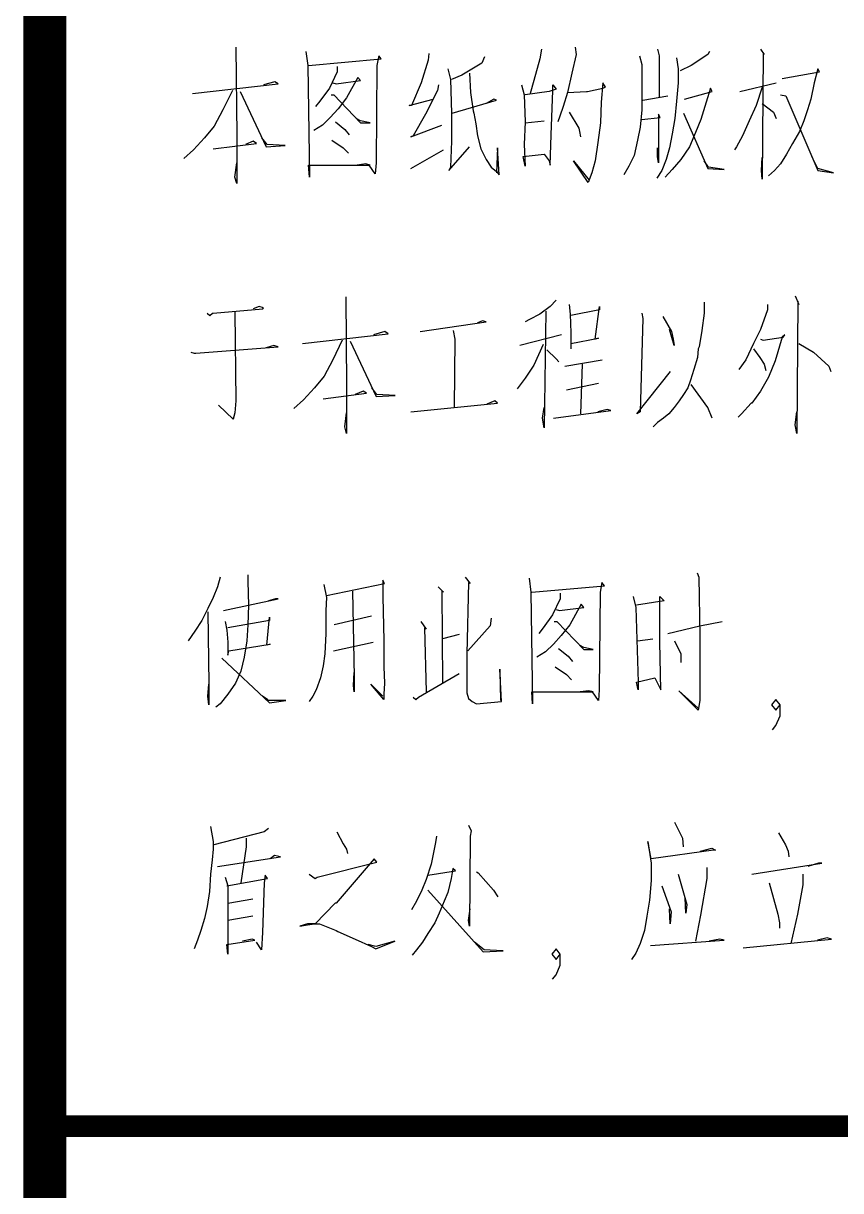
# Model space of a CAD drawing. Extents: x -307088 to 5640332, y -3541089 to -2181377.
# Drawn here: x 5607226 to 5609129, y -3195639 to -3192923 of the extents above; entities that cross this region are included whole.
import ezdxf

# ---------------------------------------------------------------- set-up
doc = ezdxf.new("R2010")
doc.units = 0
doc.header["$LTSCALE"] = 100
doc.header["$MEASUREMENT"] = 0
doc.layers.get('0').update_dxf_attribs({"linetype": 'CONTINUOUS'})
doc.layers.add('PUB_TITLE', color=4, linetype='CONTINUOUS')

# ---------------------------------------------------------------- blocks, each defined once
blk = doc.blocks.new('A$C7C132CDA')
at = {"layer": 'PUB_TITLE'}
for p, q in [((469.6, 2535.5), (471.6, 2328.9)), ((1181.2, 2530.5), (1177.1, 2507.8)), ((1259.8, 2535.5), (1261.8, 2517.9)), ((1451.3, 2530.5), (1455.3, 2515.4)), ((1691.1, 2530.5), (1699.2, 2517.9)), ((632.9, 2525.4), (636.9, 2492.7)), ((638.9, 2492.7), (808.2, 2507.8)), ((802.2, 2515.4), (798.2, 2492.7)), ((808.2, 2507.8), (802.2, 2515.4)), ((917.1, 2505.3), (901, 2452.4)), ((919.1, 2520.4), (917.1, 2505.3)), ((1048.1, 2512.8), (1042.1, 2497.7)), ((1177.1, 2507.8), (1163, 2457.4)), ((1261.8, 2517.9), (1251.7, 2475)), ((1408.9, 2515.4), (1415, 2495.2)), ((1455.3, 2515.4), (1455.3, 2419.6)), ((1495.6, 2510.3), (1499.6, 2485.1)), ((1568.2, 2517.9), (1529.9, 2492.7)), ((1572.2, 2525.4), (1568.2, 2517.9)), ((1697.2, 2520.4), (1695.2, 2228.1)), ((1699.2, 2517.9), (1697.2, 2520.4)), ((636.9, 2492.7), (640.9, 2233.1)), ((705.4, 2477.6), (687.3, 2439.8)), ((705.4, 2490.2), (705.4, 2477.6)), ((798.2, 2492.7), (796.2, 2265.9)), ((963.5, 2485.1), (969.5, 2459.9)), ((1042.1, 2497.7), (995.7, 2470)), ((1013.9, 2475), (1015.9, 2429.7)), ((1251.7, 2475), (1241.6, 2429.7)), ((1415, 2495.2), (1415, 2434.7)), ((1499.6, 2485.1), (1499.6, 2452.4)), ((1529.9, 2492.7), (1503.7, 2480.1)), ((1741.5, 2462.4), (1828.2, 2477.6)), ((1824.2, 2485.1), (1816.1, 2452.4)), ((1828.2, 2477.6), (1824.2, 2485.1)), ((368.8, 2427.2), (568.4, 2449.8)), ((560.3, 2454.9), (534.1, 2447.3)), ((568.4, 2449.8), (560.3, 2454.9)), ((695.4, 2452.4), (703.4, 2449.8)), ((703.4, 2449.8), (759.9, 2457.4)), ((753.8, 2465), (727.6, 2417.1)), ((759.9, 2457.4), (753.8, 2465)), ((901, 2452.4), (878.8, 2399.4)), ((941.3, 2447.3), (939.3, 2434.7)), ((969.5, 2459.9), (971.5, 2381.8)), ((995.7, 2470), (971.5, 2459.9)), ((1134.8, 2447.3), (1140.8, 2424.6)), ((1163, 2457.4), (1155, 2427.2)), ((1207.4, 2447.3), (1215.4, 2437.2)), ((1207.4, 2434.7), (1207.4, 2447.3)), ((1324.3, 2452.4), (1320.2, 2407)), ((1330.3, 2442.3), (1324.3, 2452.4)), ((1499.6, 2452.4), (1495.6, 2409.5)), ((1642.8, 2432.2), (1727.4, 2452.4)), ((1816.1, 2452.4), (1808.1, 2414.6)), ((461.5, 2434.7), (439.4, 2389.4)), ((479.7, 2432.2), (540.2, 2303.7)), ((687.3, 2439.8), (665.1, 2409.5)), ((691.3, 2424.6), (697.4, 2424.6)), ((697.4, 2424.6), (759.9, 2359.1)), ((727.6, 2417.1), (707.5, 2391.9)), ((939.3, 2434.7), (911.1, 2379.3)), ((1015.9, 2429.7), (1021.9, 2386.8)), ((1140.8, 2424.6), (1142.9, 2361.7)), ((1199.3, 2432.2), (1142.9, 2424.6)), ((1215.4, 2437.2), (1199.3, 2432.2)), ((1203.3, 2331.4), (1207.4, 2434.7)), ((1241.6, 2429.7), (1231.6, 2396.9)), ((1241.6, 2429.7), (1286, 2432.2)), ((1286, 2432.2), (1288, 2432.2)), ((1288, 2432.2), (1324.3, 2439.8)), ((1324.3, 2439.8), (1330.3, 2442.3)), ((1415, 2434.7), (1415, 2389.4)), ((1417, 2412), (1475.5, 2422.1)), ((1513.8, 2414.6), (1578.3, 2432.2)), ((1574.2, 2439.8), (1564.2, 2407)), ((1578.3, 2432.2), (1574.2, 2439.8)), ((1695.2, 2442.3), (1681.1, 2399.4)), ((1737.5, 2424.6), (1749.6, 2422.1)), ((1749.6, 2422.1), (1824.2, 2248.3)), ((665.1, 2409.5), (655.1, 2396.9)), ((707.5, 2391.9), (689.3, 2371.7)), ((872.8, 2399.4), (929.2, 2414.6)), ((878.8, 2399.4), (872.8, 2399.4)), ((973.5, 2381.8), (1076.3, 2412)), ((1070.3, 2414.6), (1052.2, 2404.5)), ((1076.3, 2412), (1070.3, 2414.6)), ((1231.6, 2396.9), (1223.5, 2374.3)), ((1320.2, 2407), (1318.2, 2359.1)), ((1495.6, 2409.5), (1491.6, 2369.2)), ((1564.2, 2407), (1552.1, 2366.7)), ((1681.1, 2399.4), (1664.9, 2364.2)), ((1695.2, 2404.5), (1721.4, 2384.3)), ((1808.1, 2414.6), (1800, 2389.4)), ((439.4, 2389.4), (419.2, 2351.6)), ((689.3, 2371.7), (671.2, 2354.1)), ((759.9, 2364.2), (749.8, 2369.2)), ((782, 2359.1), (759.9, 2364.2)), ((911.1, 2379.3), (882.8, 2328.9)), ((971.5, 2381.8), (971.5, 2316.3)), ((1021.9, 2386.8), (1023.9, 2381.8)), ((1023.9, 2381.8), (1028, 2356.6)), ((1142.9, 2359.1), (1187.2, 2364.2)), ((1223.5, 2374.3), (1219.5, 2361.7)), ((1245.7, 2384.3), (1267.8, 2346.5)), ((1415, 2389.4), (1411, 2349.1)), ((1415, 2366.7), (1457.3, 2371.7)), ((1453.3, 2379.3), (1453.3, 2265.9)), ((1457.3, 2371.7), (1453.3, 2379.3)), ((1491.6, 2369.2), (1485.5, 2333.9)), ((1511.7, 2381.8), (1568.2, 2253.3)), ((1552.1, 2366.7), (1540, 2336.5)), ((1664.9, 2364.2), (1648.8, 2328.9)), ((1721.4, 2384.3), (1727.4, 2369.2)), ((1791.9, 2364.2), (1781.9, 2339)), ((1800, 2389.4), (1791.9, 2364.2)), ((419.2, 2351.6), (397, 2323.9)), ((671.2, 2354.1), (651, 2341.5)), ((701.4, 2361.7), (723.6, 2344)), ((723.6, 2344), (733.7, 2331.4)), ((759.9, 2359.1), (782, 2359.1)), ((876.8, 2326.4), (949.4, 2354.1)), ((1028, 2356.6), (1032, 2328.9)), ((1142.9, 2361.7), (1140.8, 2308.7)), ((1267.8, 2346.5), (1269.9, 2339)), ((1269.9, 2339), (1271.9, 2326.4)), ((1318.2, 2359.1), (1312.2, 2313.8)), ((1411, 2349.1), (1404.9, 2318.8)), ((1540, 2336.5), (1525.9, 2303.7)), ((1781.9, 2339), (1765.7, 2311.3)), ((397, 2323.9), (370.8, 2296.1)), ((417.2, 2298.7), (518, 2311.3)), ((471.6, 2328.9), (471.6, 2218)), ((509.9, 2316.3), (491.8, 2308.7)), ((518, 2311.3), (509.9, 2316.3)), ((542.2, 2308.7), (530.1, 2323.9)), ((584.5, 2306.2), (542.2, 2308.7)), ((693.4, 2318.8), (719.6, 2301.2)), ((882.8, 2328.9), (876.8, 2326.4)), ((971.5, 2316.3), (969.5, 2255.8)), ((1032, 2328.9), (1040.1, 2298.7)), ((1140.8, 2308.7), (1142.9, 2258.3)), ((1201.3, 2260.9), (1203.3, 2331.4)), ((1312.2, 2313.8), (1306.1, 2270.9)), ((1404.9, 2318.8), (1396.8, 2283.5)), ((1485.5, 2333.9), (1479.5, 2301.2)), ((1648.8, 2328.9), (1634.7, 2303.7)), ((1765.7, 2311.3), (1751.6, 2286.1)), ((370.8, 2296.1), (348.7, 2276)), ((540.2, 2303.7), (584.5, 2306.2)), ((719.6, 2301.2), (731.6, 2288.6)), ((876.8, 2253.3), (953.4, 2296.1)), ((965.5, 2248.3), (1013.9, 2303.7)), ((1040.1, 2298.7), (1052.2, 2273.5)), ((1078.4, 2301.2), (1076.3, 2243.2)), ((1082.4, 2238.2), (1078.4, 2301.2)), ((1138.8, 2281), (1187.2, 2286.1)), ((1187.2, 2286.1), (1199.3, 2270.9)), ((1396.8, 2283.5), (1384.8, 2258.3)), ((1451.3, 2281), (1451.3, 2301.2)), ((1479.5, 2301.2), (1471.4, 2273.5)), ((1525.9, 2303.7), (1505.7, 2273.5)), ((1634.7, 2303.7), (1630.7, 2296.1)), ((1751.6, 2286.1), (1737.5, 2263.4)), ((467.6, 2233.1), (471.6, 2265.9)), ((638.9, 2260.9), (782, 2260.9)), ((640.9, 2233.1), (638.9, 2260.9)), ((772, 2263.4), (751.8, 2260.9)), ((782, 2260.9), (772, 2263.4)), ((794.1, 2240.7), (780, 2260.9)), ((796.2, 2265.9), (794.1, 2240.7)), ((969.5, 2255.8), (965.5, 2248.3)), ((1052.2, 2273.5), (1064.2, 2255.8)), ((1064.2, 2255.8), (1076.3, 2245.7)), ((1142.9, 2258.3), (1138.8, 2281)), ((1199.3, 2270.9), (1201.3, 2260.9)), ((1255.7, 2270.9), (1292, 2225.6)), ((1290, 2220.6), (1255.7, 2270.9)), ((1306.1, 2270.9), (1298.1, 2243.2)), ((1384.8, 2258.3), (1372.7, 2238.2)), ((1453.3, 2265.9), (1451.3, 2281)), ((1471.4, 2273.5), (1461.4, 2248.3)), ((1505.7, 2273.5), (1485.5, 2250.8)), ((1570.2, 2255.8), (1560.1, 2270.9)), ((1606.5, 2250.8), (1570.2, 2255.8)), ((1693.2, 2248.3), (1695.2, 2278.5)), ((1737.5, 2263.4), (1723.4, 2248.3)), ((1824.2, 2253.3), (1810.1, 2281)), ((471.6, 2218), (467.6, 2233.1)), ((1076.3, 2245.7), (1082.4, 2238.2)), ((1298.1, 2243.2), (1290, 2220.6)), ((1461.4, 2248.3), (1449.3, 2230.6)), ((1485.5, 2250.8), (1469.4, 2233.1)), ((1568.2, 2253.3), (1606.5, 2250.8)), ((1695.2, 2228.1), (1693.2, 2248.3)), ((1723.4, 2248.3), (1709.3, 2235.7)), ((1860.5, 2243.2), (1824.2, 2253.3)), ((1824.2, 2248.3), (1860.5, 2243.2)), ((1771.8, 1956.7), (1779.8, 1936.5)), ((524, 1931.5), (509.9, 1926.5)), ((534.1, 1929), (524, 1931.5)), ((532.1, 1926.5), (534.1, 1929)), ((725.6, 1954.2), (727.6, 1747.6)), ((1201.3, 1931.5), (1177.1, 1913.9)), ((1215.4, 1946.6), (1201.3, 1931.5)), ((1245.7, 1936.5), (1247.7, 1913.9)), ((1306.1, 1855.9), (1316.2, 1931.5)), ((1316.2, 1931.5), (1316.2, 1923.9)), ((1560.1, 1941.6), (1560.1, 1921.4)), ((1707.3, 1936.5), (1707.3, 1923.9)), ((1777.8, 1944.1), (1775.8, 1636.7)), ((1779.8, 1936.5), (1777.8, 1944.1)), ((403.1, 1916.4), (409.1, 1911.3)), ((409.1, 1911.3), (415.2, 1916.4)), ((415.2, 1916.4), (417.2, 1916.4)), ((417.2, 1916.4), (532.1, 1926.5)), ((467.6, 1918.9), (469.6, 1712.3)), ((1152.9, 1901.3), (1142.9, 1896.2)), ((1177.1, 1913.9), (1152.9, 1901.3)), ((1191.2, 1921.4), (1187.2, 1649.3)), ((1247.7, 1913.9), (1249.7, 1871)), ((1316.2, 1923.9), (1249.7, 1911.3)), ((1417, 1903.8), (1411, 1687.1)), ((1415, 1916.4), (1417, 1903.8)), ((1463.4, 1908.8), (1483.5, 1873.5)), ((1560.1, 1916.4), (1554.1, 1876.1)), ((1560.1, 1921.4), (1560.1, 1916.4)), ((1707.3, 1923.9), (1691.1, 1878.6)), ((899, 1873.5), (1052.2, 1896.2)), ((975.6, 1876.1), (979.6, 1855.9)), ((1044.1, 1898.7), (1032, 1893.7)), ((1052.2, 1896.2), (1044.1, 1898.7)), ((1489.6, 1840.8), (1479.5, 1878.6)), ((1554.1, 1876.1), (1548, 1838.3)), ((1691.1, 1878.6), (1675, 1845.8)), ((624.8, 1845.8), (824.4, 1868.5)), ((717.5, 1853.4), (695.4, 1808)), ((735.7, 1850.9), (796.2, 1722.4)), ((816.3, 1873.5), (790.1, 1866)), ((824.4, 1868.5), (816.3, 1873.5)), ((979.6, 1855.9), (977.6, 1697.2)), ((1227.5, 1866), (1130.8, 1840.8)), ((1249.7, 1871), (1249.7, 1833.2)), ((1249.7, 1845.8), (1314.2, 1858.4)), ((1314.2, 1858.4), (1306.1, 1855.9)), ((1483.5, 1873.5), (1487.6, 1855.9)), ((1487.6, 1855.9), (1489.6, 1840.8)), ((1691.1, 1855.9), (1697.2, 1853.4)), ((1697.2, 1853.4), (1743.6, 1860.9)), ((1741.5, 1860.9), (1725.4, 1805.5)), ((1747.6, 1866), (1741.5, 1860.9)), ((1743.6, 1860.9), (1747.6, 1866)), ((364.8, 1825.7), (372.8, 1823.1)), ((372.8, 1823.1), (376.9, 1823.1)), ((376.9, 1823.1), (568.4, 1838.3)), ((558.3, 1840.8), (540.2, 1835.7)), ((568.4, 1838.3), (558.3, 1840.8)), ((1185.2, 1843.3), (1163, 1795.4)), ((1193.3, 1830.7), (1215.4, 1810.5)), ((1546, 1833.2), (1544, 1813.1)), ((1548, 1838.3), (1546, 1833.2)), ((1675, 1845.8), (1656.9, 1808)), ((1675, 1833.2), (1689.1, 1813.1)), ((1779.8, 1845.8), (1814.1, 1825.7)), ((1814.1, 1825.7), (1850.4, 1792.9)), ((695.4, 1808), (675.2, 1770.2)), ((1163, 1795.4), (1142.9, 1765.2)), ((1215.4, 1810.5), (1221.5, 1803)), ((1235.6, 1792.9), (1322.3, 1808)), ((1275.9, 1797.9), (1271.9, 1682)), ((1544, 1813.1), (1535.9, 1785.3)), ((1656.9, 1808), (1640.8, 1785.3)), ((1689.1, 1813.1), (1699.2, 1797.9)), ((1699.2, 1797.9), (1703.2, 1782.8)), ((1725.4, 1805.5), (1709.3, 1767.7)), ((1850.4, 1792.9), (1854.4, 1780.3)), ((675.2, 1770.2), (653, 1742.5)), ((1142.9, 1765.2), (1124.7, 1740)), ((1402.9, 1682), (1481.5, 1780.3)), ((1535.9, 1785.3), (1527.9, 1760.2)), ((1709.3, 1767.7), (1691.1, 1735)), ((653, 1742.5), (626.8, 1714.8)), ((727.6, 1747.6), (727.6, 1636.7)), ((798.2, 1727.4), (786.1, 1742.5)), ((1314.2, 1752.6), (1239.6, 1737.5)), ((1521.8, 1742.5), (1511.7, 1727.4)), ((1527.9, 1760.2), (1521.8, 1742.5)), ((1568.2, 1697.2), (1529.9, 1750.1)), ((469.6, 1712.3), (467.6, 1684.6)), ((626.8, 1714.8), (604.7, 1694.6)), ((673.2, 1717.3), (774, 1729.9)), ((765.9, 1735), (747.8, 1727.4)), ((774, 1729.9), (765.9, 1735)), ((796.2, 1722.4), (840.5, 1724.9)), ((840.5, 1724.9), (798.2, 1727.4)), ((1072.3, 1712.3), (1054.2, 1704.7)), ((1078.4, 1707.2), (1072.3, 1712.3)), ((1501.7, 1712.3), (1489.6, 1697.2)), ((1511.7, 1727.4), (1501.7, 1712.3)), ((1691.1, 1735), (1671, 1707.2)), ((429.3, 1702.2), (463.6, 1669.4)), ((463.6, 1669.4), (429.3, 1702.2)), ((467.6, 1684.6), (463.6, 1669.4)), ((723.6, 1651.8), (727.6, 1684.6)), ((876.8, 1687.1), (1078.4, 1707.2)), ((1183.2, 1672), (1187.2, 1697.2)), ((1209.4, 1672), (1342.4, 1689.6)), ((1334.4, 1692.1), (1312.2, 1687.1)), ((1342.4, 1689.6), (1334.4, 1692.1)), ((1411, 1687.1), (1402.9, 1682)), ((1489.6, 1697.2), (1477.5, 1682)), ((1578.3, 1672), (1568.2, 1697.2)), ((1669, 1707.2), (1646.8, 1682)), ((1671, 1707.2), (1669, 1707.2)), ((1771.8, 1656.8), (1775.8, 1687.1)), ((463.6, 1669.4), (465.6, 1677)), ((1187.2, 1649.3), (1183.2, 1672)), ((1451.3, 1661.9), (1441.2, 1651.8)), ((1465.4, 1672), (1451.3, 1661.9)), ((1477.5, 1682), (1465.4, 1672)), ((1646.8, 1682), (1638.7, 1674.5)), ((1775.8, 1636.7), (1771.8, 1656.8)), ((727.6, 1636.7), (723.6, 1651.8)), ((497.4, 1307.5), (497.4, 1292.4)), ((1543.5, 1312.5), (1547.6, 1302.5)), ((426.8, 1279.8), (416.7, 1254.6)), ((432.8, 1302.5), (426.8, 1279.8)), ((497.4, 1292.4), (499.4, 1236.9)), ((674.7, 1284.8), (680.8, 1254.6)), ((680.8, 1259.6), (815.8, 1287.3)), ((811.8, 1294.9), (811.8, 1257.1)), ((815.8, 1287.3), (811.8, 1294.9)), ((940.8, 1279.8), (952.9, 1267.2)), ((1003.3, 1302.5), (1015.4, 1287.3)), ((1011.4, 1289.9), (1007.3, 1123.6)), ((1015.4, 1287.3), (1011.4, 1289.9)), ((1152.5, 1299.9), (1156.5, 1267.2)), ((1158.5, 1267.2), (1327.8, 1282.3)), ((1321.8, 1289.9), (1317.8, 1267.2)), ((1327.8, 1282.3), (1321.8, 1289.9)), ((1547.6, 1302.5), (1549.6, 1163.9)), ((416.7, 1254.6), (404.6, 1229.4)), ((440.9, 1224.3), (567.9, 1252.1)), ((561.9, 1252.1), (545.7, 1247)), ((567.9, 1252.1), (561.9, 1252.1)), ((680.8, 1254.6), (678.8, 1224.3)), ((741.3, 1269.7), (745.3, 1070.6)), ((811.8, 1257.1), (813.8, 1153.8)), ((948.9, 1269.7), (950.9, 1055.5)), ((952.9, 1267.2), (948.9, 1269.7)), ((1156.5, 1267.2), (1160.5, 1007.7)), ((1225, 1252.1), (1206.9, 1214.3)), ((1225, 1264.7), (1225, 1252.1)), ((1317.8, 1267.2), (1315.7, 1040.4)), ((1394.4, 1257.1), (1400.4, 1231.9)), ((1456.8, 1257.1), (1466.9, 1247)), ((1456.8, 1151.3), (1456.8, 1257.1)), ((404.6, 1229.4), (390.5, 1201.7)), ((499.4, 1236.9), (497.4, 1191.6)), ((678.8, 1224.3), (678.8, 1171.4)), ((1215, 1226.9), (1223, 1224.3)), ((1223, 1224.3), (1279.5, 1231.9)), ((1273.4, 1239.5), (1247.2, 1191.6)), ((1279.5, 1231.9), (1273.4, 1239.5)), ((1400.4, 1231.9), (1406.5, 1058)), ((1466.9, 1247), (1402.4, 1236.9)), ((390.5, 1201.7), (374.4, 1176.5)), ((404.6, 1221.8), (406.6, 1053)), ((444.9, 1199.1), (449, 1179)), ((547.7, 1201.7), (451, 1184)), ((541.7, 1143.7), (547.7, 1209.2)), ((547.7, 1209.2), (547.7, 1201.7)), ((785.6, 1211.7), (698.9, 1191.6)), ((900.5, 1199.1), (912.6, 1181.5)), ((1063.8, 1206.7), (1061.8, 1189.1)), ((1206.9, 1214.3), (1184.7, 1184)), ((1210.9, 1199.1), (1217, 1199.1)), ((1217, 1199.1), (1279.5, 1133.6)), ((1549.6, 1189.1), (1602, 1199.1)), ((374.4, 1176.5), (358.3, 1153.8)), ((449, 1179), (451, 1151.3)), ((497.4, 1191.6), (495.3, 1153.8)), ((678.8, 1171.4), (676.8, 1123.6)), ((908.6, 1184), (912.6, 1035.4)), ((912.6, 1181.5), (908.6, 1184)), ((989.2, 1168.9), (950.9, 1158.8)), ((1061.8, 1189.1), (1009.4, 1131.1)), ((1184.7, 1184), (1174.6, 1171.4)), ((1247.2, 1191.6), (1227.1, 1166.4)), ((1475, 1171.4), (1549.6, 1189.1)), ((451, 1151.3), (451, 1121)), ((453, 1131.1), (549.8, 1146.2)), ((495.3, 1153.8), (489.3, 1116)), ((549.8, 1146.2), (541.7, 1143.7)), ((696.9, 1131.1), (789.6, 1151.3)), ((813.8, 1153.8), (813.8, 1100.9)), ((1208.9, 1146.2), (1190.8, 1128.6)), ((1227.1, 1166.4), (1208.9, 1146.2)), ((1279.5, 1138.7), (1269.4, 1143.7)), ((1404.4, 1153.8), (1440.7, 1158.8)), ((1458.9, 1040.4), (1456.8, 1151.3)), ((1491.1, 1153.8), (1505.2, 1123.6)), ((1549.6, 1163.9), (1549.6, 1078.2)), ((436.9, 1113.5), (547.7, 1010.2)), ((451, 1121), (453, 1131.1)), ((489.3, 1116), (481.2, 1083.2)), ((676.8, 1123.6), (672.7, 1095.8)), ((1007.3, 1123.6), (1007.3, 1053)), ((1190.8, 1128.6), (1170.6, 1116)), ((1221, 1136.2), (1243.2, 1118.5)), ((1243.2, 1118.5), (1253.3, 1105.9)), ((1301.6, 1133.6), (1279.5, 1138.7)), ((1279.5, 1133.6), (1301.6, 1133.6)), ((1505.2, 1123.6), (1505.2, 1103.4)), ((672.7, 1095.8), (666.7, 1068.1)), ((813.8, 1100.9), (813.8, 1093.3)), ((813.8, 1093.3), (815.8, 1055.5)), ((1083.9, 1088.3), (1085.9, 1015.2)), ((1088, 1012.7), (1083.9, 1088.3)), ((1212.9, 1093.3), (1239.1, 1075.7)), ((481.2, 1083.2), (469.1, 1055.5)), ((666.7, 1068.1), (656.6, 1040.4)), ((743.3, 1050.5), (745.3, 1080.7)), ((745.3, 1070.6), (745.3, 1035.4)), ((894.5, 1022.8), (989.2, 1078.2)), ((1239.1, 1075.7), (1251.2, 1063.1)), ((1402.4, 1058), (1444.8, 1068.1)), ((1444.8, 1068.1), (1458.9, 1040.4)), ((1549.6, 1078.2), (1549.6, 1015.2)), ((404.6, 1025.3), (406.6, 1053)), ((406.6, 1053), (406.6, 1005.1)), ((469.1, 1055.5), (451, 1030.3)), ((656.6, 1040.4), (648.5, 1025.3)), ((745.3, 1035.4), (743.3, 1050.5)), ((783.6, 1053), (811.8, 1025.3)), ((813.8, 1017.7), (783.6, 1053)), ((815.8, 1055.5), (813.8, 1030.3)), ((1007.3, 1053), (1007.3, 1032.8)), ((1007.3, 1032.8), (1011.4, 1020.2)), ((1158.5, 1035.4), (1301.6, 1035.4)), ((1160.5, 1007.7), (1158.5, 1035.4)), ((1291.6, 1037.9), (1271.4, 1035.4)), ((1301.6, 1035.4), (1291.6, 1037.9)), ((1313.7, 1015.2), (1299.6, 1035.4)), ((1315.7, 1040.4), (1313.7, 1015.2)), ((1406.5, 1040.4), (1402.4, 1058)), ((1406.5, 1058), (1406.5, 1040.4)), ((1501.2, 1037.9), (1545.5, 997.6)), ((1545.5, 992.5), (1501.2, 1037.9)), ((406.6, 1005.1), (404.6, 1025.3)), ((432.8, 1007.7), (422.8, 1000.1)), ((451, 1030.3), (432.8, 1007.7)), ((543.7, 1017.7), (531.6, 1025.3)), ((545.7, 1015.2), (543.7, 1017.7)), ((586, 1015.2), (545.7, 1015.2)), ((547.7, 1010.2), (586, 1015.2)), ((648.5, 1025.3), (640.5, 1012.7)), ((813.8, 1030.3), (813.8, 1017.7)), ((882.4, 1022.8), (888.4, 1017.7)), ((888.4, 1017.7), (894.5, 1022.8)), ((1011.4, 1020.2), (1019.4, 1012.7)), ((1019.4, 1012.7), (1029.5, 1007.7)), ((1029.5, 1007.7), (1088, 1012.7)), ((1549.6, 1015.2), (1545.5, 992.5)), ((1727, 1017.7), (1716.9, 1005.1)), ((1716.9, 1005.1), (1727, 992.5)), ((1737, 1005.1), (1727, 1017.7)), ((1727, 992.5), (1737, 1005.1)), ((1737, 979.9), (1737, 1005.1)), ((1727, 957.3), (1737, 979.9)), ((1718.9, 947.2), (1727, 957.3)), ((410.7, 722.5), (416.7, 687.2)), ((535.7, 709.9), (418.7, 679.6)), ((545.7, 717.4), (535.7, 709.9)), ((705, 709.9), (719.1, 682.1)), ((1011.4, 725), (1017.4, 712.4)), ((1017.4, 712.4), (1015.4, 699.8)), ((1491.1, 732.5), (1509.3, 694.7)), ((1733, 707.3), (1749.1, 679.6)), ((416.7, 687.2), (416.7, 669.5)), ((493.3, 694.7), (493.3, 674.6)), ((719.1, 682.1), (727.1, 669.5)), ((934.8, 684.7), (924.7, 634.3)), ((936.8, 699.8), (934.8, 684.7)), ((1015.4, 699.8), (1013.4, 490.6)), ((1428.6, 687.2), (1436.7, 636.8)), ((1436.7, 646.9), (1428.6, 687.2)), ((1509.3, 694.7), (1511.3, 674.6)), ((1749.1, 679.6), (1755.2, 664.5)), ((416.7, 669.5), (414.7, 644.3)), ((426.8, 629.2), (573.9, 651.9)), ((493.3, 674.6), (481.2, 591.4)), ((559.8, 654.4), (549.8, 646.9)), ((573.9, 651.9), (559.8, 654.4)), ((727.1, 669.5), (729.2, 659.5)), ((1581.8, 667), (1436.7, 646.9)), ((1551.6, 664.5), (1577.8, 672.1)), ((1577.8, 672.1), (1585.9, 667)), ((1585.9, 667), (1581.8, 667)), ((1755.2, 664.5), (1757.2, 651.9)), ((414.7, 644.3), (410.7, 611.6)), ((658.6, 604), (797.7, 639.3)), ((791.7, 646.9), (703, 543.6)), ((797.7, 639.3), (791.7, 646.9)), ((924.7, 634.3), (912.6, 599)), ((1436.7, 636.8), (1436.7, 596.5)), ((1565.7, 626.7), (1565.7, 601.5)), ((1670.5, 611.6), (1833.8, 636.8)), ((1825.7, 636.8), (1801.5, 629.2)), ((1833.8, 636.8), (1825.7, 636.8)), ((410.7, 611.6), (408.7, 571.3)), ((444.9, 604), (451, 583.9)), ((449, 583.9), (543.7, 601.5)), ((537.7, 609.1), (535.7, 591.4)), ((543.7, 601.5), (537.7, 609.1)), ((640.5, 611.6), (654.6, 601.5)), ((654.6, 601.5), (658.6, 604)), ((912.6, 599), (902.5, 573.8)), ((916.6, 609.1), (981.1, 619.1)), ((971.1, 601.5), (963, 568.8)), ((975.1, 624.2), (971.1, 601.5)), ((981.1, 619.1), (975.1, 624.2)), ((1029.5, 616.6), (1033.5, 614.1)), ((1033.5, 614.1), (1069.8, 573.8)), ((1499.2, 611.6), (1519.3, 541)), ((1565.7, 601.5), (1551.6, 515.8)), ((1789.4, 611.6), (1789.4, 586.4)), ((408.7, 571.3), (402.6, 536)), ((451, 583.9), (451, 425.1)), ((535.7, 591.4), (531.6, 475.5)), ((902.5, 573.8), (890.4, 548.6)), ((916.6, 573.8), (1045.6, 430.2)), ((1069.8, 573.8), (1079.9, 558.7)), ((1436.7, 596.5), (1432.7, 551.1)), ((1460.9, 583.9), (1483.1, 523.4)), ((1710.8, 591.4), (1731, 518.4)), ((1789.4, 586.4), (1777.4, 518.4)), ((451, 543.6), (509.4, 553.6)), ((700.9, 543.6), (654.6, 495.7)), ((703, 543.6), (700.9, 543.6)), ((890.4, 548.6), (878.3, 528.4)), ((954.9, 548.6), (942.8, 520.9)), ((963, 568.8), (954.9, 548.6)), ((1432.7, 551.1), (1426.6, 513.3)), ((1517.3, 520.9), (1515.3, 556.2)), ((402.6, 536), (396.6, 508.3)), ((942.8, 520.9), (932.8, 498.2)), ((1011.4, 503.2), (1015.4, 531)), ((1481, 495.7), (1479, 531)), ((1483.1, 523.4), (1481, 495.7)), ((1519.3, 541), (1517.3, 520.9)), ((1731, 518.4), (1735, 498.2)), ((1777.4, 518.4), (1761.2, 450.3)), ((396.6, 508.3), (388.5, 480.6)), ((509.4, 513.3), (451, 503.2)), ((636.4, 495.7), (618.3, 490.6)), ((618.3, 490.6), (636.4, 493.2)), ((636.4, 493.2), (652.6, 495.7)), ((654.6, 495.7), (636.4, 495.7)), ((652.6, 495.7), (664.7, 495.7)), ((664.7, 495.7), (703, 480.6)), ((932.8, 498.2), (916.6, 473)), ((1013.4, 490.6), (1011.4, 503.2)), ((1426.6, 513.3), (1420.6, 480.6)), ((1551.6, 515.8), (1539.5, 455.4)), ((1735, 498.2), (1735, 485.6)), ((388.5, 480.6), (380.4, 457.9)), ((531.6, 475.5), (529.6, 435.2)), ((703, 480.6), (707, 478)), ((707, 478), (747.3, 460.4)), ((916.6, 473), (904.5, 452.8)), ((1420.6, 480.6), (1410.5, 450.3)), ((1845.9, 462.9), (1823.7, 457.9)), ((1856, 460.4), (1845.9, 462.9)), ((380.4, 457.9), (372.4, 437.7)), ((449, 447.8), (513.5, 457.9)), ((451, 425.1), (449, 447.8)), ((507.4, 460.4), (485.3, 455.4)), ((513.5, 457.9), (507.4, 460.4)), ((529.6, 435.2), (517.5, 452.8)), ((747.3, 460.4), (785.6, 442.8)), ((795.7, 442.8), (777.5, 447.8)), ((785.6, 442.8), (795.7, 437.7)), ((840, 455.4), (795.7, 442.8)), ((795.7, 437.7), (840, 455.4)), ((890.4, 435.2), (880.3, 422.6)), ((904.5, 452.8), (890.4, 435.2)), ((1047.7, 435.2), (1025.5, 452.8)), ((1090, 432.7), (1047.7, 435.2)), ((1215, 437.7), (1204.9, 425.1)), ((1225, 425.1), (1215, 437.7)), ((1410.5, 450.3), (1400.4, 427.7)), ((1434.7, 445.3), (1606, 457.9)), ((1595.9, 460.4), (1571.7, 455.4)), ((1606, 457.9), (1595.9, 460.4)), ((1650.4, 440.2), (1856, 460.4)), ((1045.6, 430.2), (1092, 432.7)), ((1092, 432.7), (1090, 432.7)), ((1204.9, 425.1), (1215, 412.5)), ((1215, 412.5), (1225, 425.1)), ((1225, 399.9), (1225, 425.1)), ((1400.4, 427.7), (1390.3, 412.5)), ((1215, 377.3), (1225, 399.9)), ((1206.9, 367.2), (1215, 377.3))]:
    blk.add_line(p, q, dxfattribs=at)
at = {"layer": 'PUB_TITLE', "const_width": 50}
blk.add_lwpolyline([(7025, 25), (7025, 10242.6), (25, 10242.6), (25, 25)], close=True, dxfattribs=at)
blk = doc.blocks.new('A$C24767006')
at = {"layer": 'PUB_TITLE', "const_width": 150, "elevation": 1873.5}
blk.add_lwpolyline([(75, 60037.5), (75, 37.5)], dxfattribs=at)
at = {"xscale": 1.5, "yscale": 1.5, "zscale": 1.5}
blk.add_blockref('A$C7C132CDA', (37.5, 29400, 1873.5), dxfattribs=at)

msp = doc.modelspace()

# ---------------------------------------------------------------- block references
at = {"xscale": 0.6666666666666666, "yscale": 0.6666666666666666, "zscale": 0.6666666666666666}
msp.add_blockref('A$C24767006', (5607226.3, -3215114.1, -1249), dxfattribs=at)

doc.saveas('drawing.dxf')
